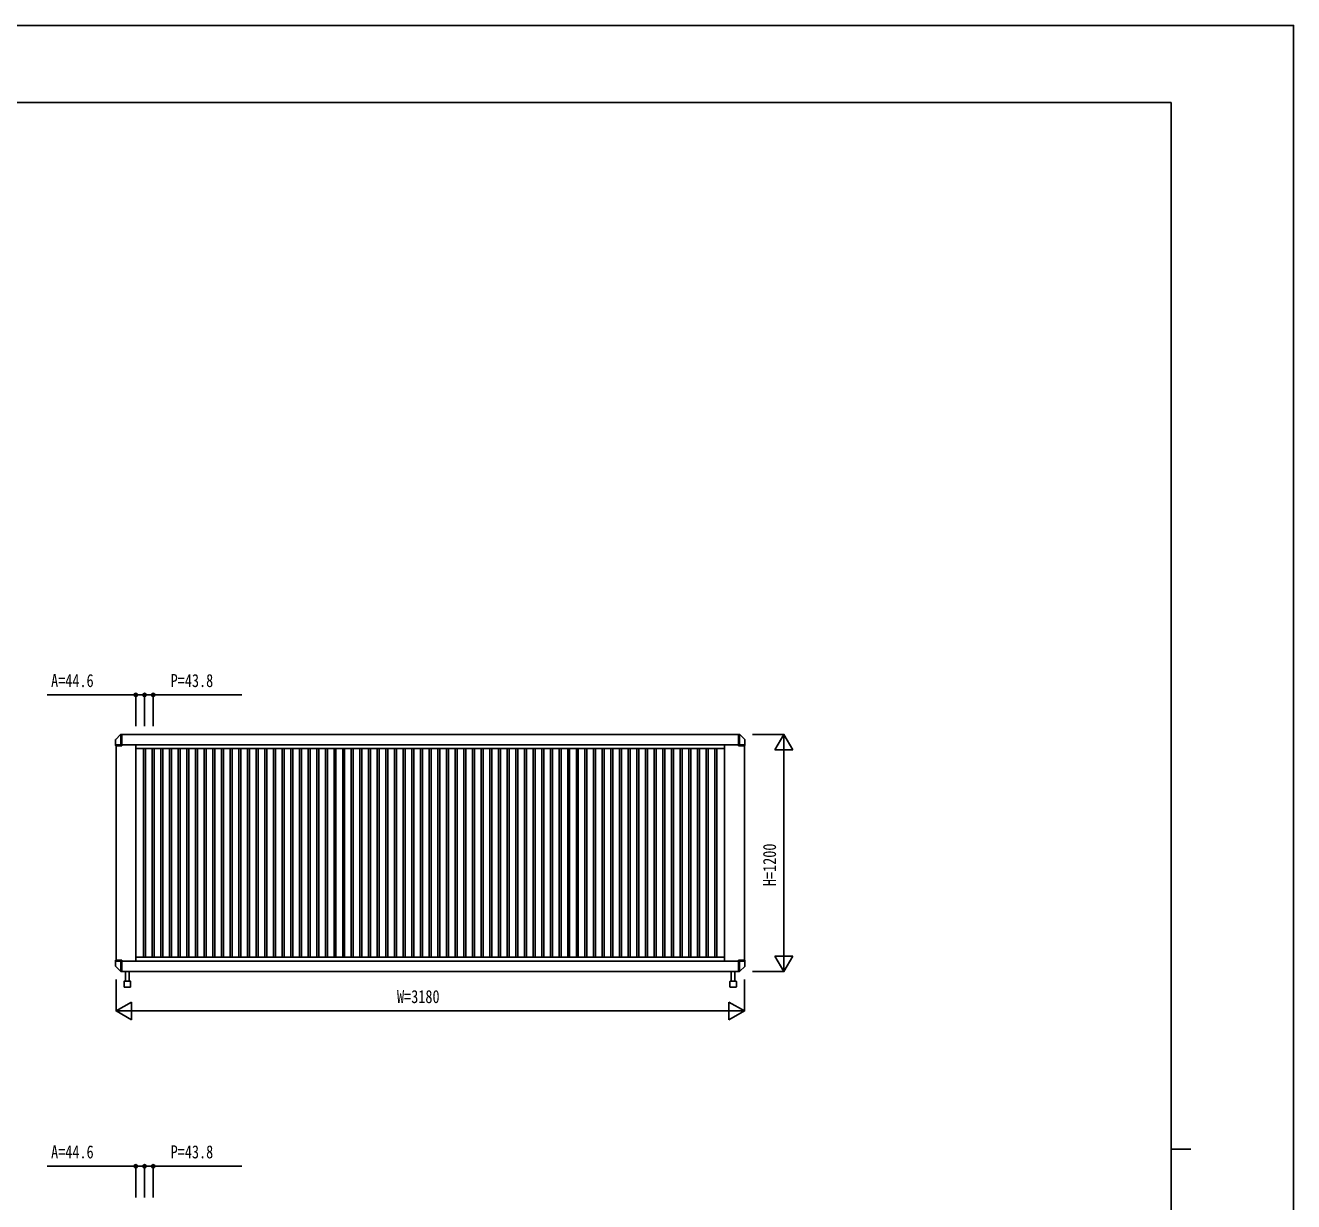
# Model space of a CAD drawing. Units: millimetres, scale not verified. Extents: x -8410 to 8410, y -5940 to 5940.
# Drawn here: x 1991 to 8410, y -16 to 5940 of the extents above; entities that cross this region are included whole.
import ezdxf
from ezdxf.enums import TextEntityAlignment as Align

# ---------------------------------------------------------------- set-up
doc = ezdxf.new("R2010")
doc.units = ezdxf.units.MM
doc.header["$LTSCALE"] = 30
for name, color, linetype in [('0-2_YKK_A1', 4, 'Continuous'), ('0-3_YKK_D', 6, 'Continuous'), ('0-4_YKK_ZWAK', 7, 'Continuous')]:
    doc.layers.add(name, color=color, linetype=linetype)
doc.styles.add('ＭＳ ゴシック', font='')
doc.styles.get('ＭＳ ゴシック').set_extended_font_data('MS Gothic')

msp = doc.modelspace()

# ---------------------------------------------------------------- linework, layer by layer
at = {"layer": '0-2_YKK_A1'}
for p, q in [((2447.54, 2315.72), (2447.54, 2322.76)), ((2447.54, 2305.58), (2447.54, 2315.72)), ((2473.34, 2349.35), (2448.26, 2324.52)), ((2473.36, 2349.34), (2473.36, 2349.32)), ((2474.32, 2350.05), (2474.32, 2313.5)), ((2479.04, 2350.3), (2474.99, 2350.09)), ((2474.99, 2350.05), (2474.99, 2350.07)), ((2479.04, 2344.37), (2479.04, 2350.3)), ((5601.04, 2350), (2479.04, 2350)), ((2479.04, 2344.37), (2479.04, 2339.67)), ((2479.04, 2313.5), (2479.04, 2339.67)), ((2479.04, 2298), (2479.04, 2313.5)), ((5601.04, 2350.3), (5605.09, 2350.09)), ((5601.04, 2344.37), (5601.04, 2350.3)), ((5601.04, 2344.37), (5601.04, 2339.67)), ((5601.04, 2313.5), (5601.04, 2339.67)), ((5601.04, 2298), (5601.04, 2313.5)), ((5605.09, 2350.05), (5605.09, 2350.07)), ((5605.76, 2350.05), (5605.76, 2313.5)), ((5606.72, 2349.34), (5606.72, 2349.32)), ((5606.74, 2349.35), (5631.82, 2324.52)), ((5632.54, 2315.72), (5632.54, 2322.76)), ((5632.54, 2305.58), (5632.54, 2315.72)), ((2447.54, 2298), (2447.54, 2305.58)), ((2447.54, 2294), (2447.54, 2298)), ((2447.54, 2298), (2473.95, 2298)), ((2449.4, 2293), (2448.54, 2293)), ((2479.04, 2293), (2449.4, 2293)), ((2450.04, 2293), (2450.04, 1207)), ((2474.13, 2298), (2473.95, 2298)), ((2474.13, 2298), (2479.04, 2298)), ((5601.04, 2298), (2479.04, 2298)), ((2479.04, 2294), (2479.04, 2298)), ((2479.04, 2294), (2479.04, 2293)), ((2550.04, 2298), (2550.04, 1201)), ((2550.04, 2278), (5530.04, 2278)), ((2589.64, 2278), (2589.64, 1222)), ((2599.64, 1222), (2599.64, 2278)), ((2633.44, 2278), (2633.44, 1222)), ((2643.44, 1222), (2643.44, 2278)), ((2677.24, 2278), (2677.24, 1222)), ((2687.24, 1222), (2687.24, 2278)), ((2721.04, 2278), (2721.04, 1222)), ((2731.04, 1222), (2731.04, 2278)), ((2764.84, 2278), (2764.84, 1222)), ((2774.84, 1222), (2774.84, 2278)), ((2808.64, 2278), (2808.64, 1222)), ((2818.64, 1222), (2818.64, 2278)), ((2852.44, 2278), (2852.44, 1222)), ((2862.44, 1222), (2862.44, 2278)), ((2896.24, 2278), (2896.24, 1222)), ((2906.24, 1222), (2906.24, 2278)), ((2940.04, 2278), (2940.04, 1222)), ((2950.04, 1222), (2950.04, 2278)), ((2983.84, 2278), (2983.84, 1222)), ((2993.84, 1222), (2993.84, 2278)), ((3027.64, 2278), (3027.64, 1222)), ((3037.64, 1222), (3037.64, 2278)), ((3071.44, 2278), (3071.44, 1222)), ((3081.44, 1222), (3081.44, 2278)), ((3115.24, 2278), (3115.24, 1222)), ((3125.24, 1222), (3125.24, 2278)), ((3159.04, 2278), (3159.04, 1222)), ((3169.04, 1222), (3169.04, 2278)), ((3202.84, 2278), (3202.84, 1222)), ((3212.84, 1222), (3212.84, 2278)), ((3246.64, 2278), (3246.64, 1222)), ((3256.64, 1222), (3256.64, 2278)), ((3290.44, 2278), (3290.44, 1222)), ((3300.44, 1222), (3300.44, 2278)), ((3334.24, 2278), (3334.24, 1222)), ((3344.24, 1222), (3344.24, 2278)), ((3378.04, 2278), (3378.04, 1222)), ((3388.04, 1222), (3388.04, 2278)), ((3421.84, 2278), (3421.84, 1222)), ((3431.84, 1222), (3431.84, 2278)), ((3465.64, 2278), (3465.64, 1222)), ((3475.64, 1222), (3475.64, 2278)), ((3509.44, 2278), (3509.44, 1222)), ((3519.44, 1222), (3519.44, 2278)), ((3553.24, 2278), (3553.24, 1222)), ((3563.24, 1222), (3563.24, 2278)), ((3597.04, 2278), (3597.04, 1222)), ((3607.04, 1222), (3607.04, 2278)), ((3640.84, 2278), (3640.84, 1222)), ((3650.84, 1222), (3650.84, 2278)), ((3684.64, 2278), (3684.64, 1222)), ((3694.64, 1222), (3694.64, 2278)), ((3728.44, 2278), (3728.44, 1222)), ((3738.44, 1222), (3738.44, 2278)), ((3772.24, 2278), (3772.24, 1222)), ((3782.24, 1222), (3782.24, 2278)), ((3816.04, 2278), (3816.04, 1222)), ((3826.04, 1222), (3826.04, 2278)), ((3859.84, 2278), (3859.84, 1222)), ((3869.84, 1222), (3869.84, 2278)), ((3903.64, 2278), (3903.64, 1222)), ((3913.64, 1222), (3913.64, 2278)), ((3947.44, 2278), (3947.44, 1222)), ((3957.44, 1222), (3957.44, 2278)), ((3991.24, 2278), (3991.24, 1222)), ((4001.24, 1222), (4001.24, 2278)), ((4035.04, 2278), (4035.04, 1222)), ((4045.04, 1222), (4045.04, 2278)), ((4078.84, 2278), (4078.84, 1222)), ((4088.84, 1222), (4088.84, 2278)), ((4122.64, 2278), (4122.64, 1222)), ((4132.64, 1222), (4132.64, 2278)), ((4166.44, 2278), (4166.44, 1222)), ((4176.44, 1222), (4176.44, 2278)), ((4210.24, 2278), (4210.24, 1222)), ((4220.24, 1222), (4220.24, 2278)), ((4254.04, 2278), (4254.04, 1222)), ((4264.04, 1222), (4264.04, 2278)), ((4297.84, 2278), (4297.84, 1222)), ((4307.84, 1222), (4307.84, 2278)), ((4341.64, 2278), (4341.64, 1222)), ((4351.64, 1222), (4351.64, 2278)), ((4385.44, 2278), (4385.44, 1222)), ((4395.44, 1222), (4395.44, 2278)), ((4429.24, 2278), (4429.24, 1222)), ((4439.24, 1222), (4439.24, 2278)), ((4473.04, 2278), (4473.04, 1222)), ((4483.04, 1222), (4483.04, 2278)), ((4516.84, 2278), (4516.84, 1222)), ((4526.84, 1222), (4526.84, 2278)), ((4560.64, 2278), (4560.64, 1222)), ((4570.64, 1222), (4570.64, 2278)), ((4604.44, 2278), (4604.44, 1222)), ((4614.44, 1222), (4614.44, 2278)), ((4648.24, 2278), (4648.24, 1222)), ((4658.24, 1222), (4658.24, 2278)), ((4692.04, 2278), (4692.04, 1222)), ((4702.04, 1222), (4702.04, 2278)), ((4735.84, 2278), (4735.84, 1222)), ((4745.84, 1222), (4745.84, 2278)), ((4779.64, 2278), (4779.64, 1222)), ((4789.64, 1222), (4789.64, 2278)), ((4823.44, 2278), (4823.44, 1222)), ((4833.44, 1222), (4833.44, 2278)), ((4867.24, 2278), (4867.24, 1222)), ((4877.24, 1222), (4877.24, 2278)), ((4911.04, 2278), (4911.04, 1222)), ((4921.04, 1222), (4921.04, 2278)), ((4954.84, 2278), (4954.84, 1222)), ((4964.84, 1222), (4964.84, 2278)), ((4998.64, 2278), (4998.64, 1222)), ((5008.64, 1222), (5008.64, 2278)), ((5042.44, 2278), (5042.44, 1222)), ((5052.44, 1222), (5052.44, 2278)), ((5086.24, 2278), (5086.24, 1222)), ((5096.24, 1222), (5096.24, 2278)), ((5130.04, 2278), (5130.04, 1222)), ((5140.04, 1222), (5140.04, 2278)), ((5173.84, 2278), (5173.84, 1222)), ((5183.84, 1222), (5183.84, 2278)), ((5217.64, 2278), (5217.64, 1222)), ((5227.64, 1222), (5227.64, 2278)), ((5261.44, 2278), (5261.44, 1222)), ((5271.44, 1222), (5271.44, 2278)), ((5305.24, 2278), (5305.24, 1222)), ((5315.24, 1222), (5315.24, 2278)), ((5349.04, 2278), (5349.04, 1222)), ((5359.04, 1222), (5359.04, 2278)), ((5392.84, 2278), (5392.84, 1222)), ((5402.84, 1222), (5402.84, 2278)), ((5436.64, 2278), (5436.64, 1222)), ((5446.64, 1222), (5446.64, 2278)), ((5480.44, 2278), (5480.44, 1222)), ((5490.44, 1222), (5490.44, 2278)), ((5530.04, 2298), (5530.04, 1202)), ((5601.04, 2294), (5601.04, 2298)), ((5605.95, 2298), (5601.04, 2298)), ((5601.04, 2294), (5601.04, 2293)), ((5601.04, 2293), (5630.68, 2293)), ((5605.95, 2298), (5606.13, 2298)), ((5632.54, 2298), (5606.13, 2298)), ((5630.04, 2293), (5630.04, 1207)), ((5630.68, 2293), (5631.54, 2293)), ((5632.54, 2298), (5632.54, 2305.58)), ((5632.54, 2294), (5632.54, 2298)), ((2550.04, 1222), (5530.04, 1222)), ((2447.54, 1206), (2447.54, 1202)), ((2447.54, 1202), (2447.54, 1194.42)), ((2447.54, 1202), (2473.95, 1202)), ((2447.54, 1194.42), (2447.54, 1184.28)), ((2447.54, 1184.28), (2447.54, 1177.24)), ((2473.34, 1150.65), (2448.26, 1175.48)), ((2449.4, 1207), (2448.54, 1207)), ((2479.04, 1207), (2449.4, 1207)), ((2474.13, 1202), (2473.95, 1202)), ((2474.13, 1202), (2479.04, 1202)), ((2474.32, 1149.95), (2474.32, 1186.5)), ((2479.04, 1206), (2479.04, 1207)), ((2479.04, 1206), (2479.04, 1202)), ((5601.04, 1202), (2479.04, 1202)), ((2479.04, 1202), (2479.04, 1186.5)), ((2479.04, 1186.5), (2479.04, 1160.33)), ((2479.04, 1155.63), (2479.04, 1160.33)), ((2479.04, 1155.63), (2479.04, 1149.7)), ((5601.04, 1207), (5630.68, 1207)), ((5601.04, 1206), (5601.04, 1207)), ((5601.04, 1206), (5601.04, 1202)), ((5601.04, 1202), (5601.04, 1186.5)), ((5605.95, 1202), (5601.04, 1202)), ((5601.04, 1186.5), (5601.04, 1160.33)), ((5601.04, 1155.63), (5601.04, 1160.33)), ((5601.04, 1155.63), (5601.04, 1149.7)), ((5605.76, 1149.95), (5605.76, 1186.5)), ((5605.95, 1202), (5606.13, 1202)), ((5632.54, 1202), (5606.13, 1202)), ((5606.74, 1150.65), (5631.82, 1175.48)), ((5630.68, 1207), (5631.54, 1207)), ((5632.54, 1206), (5632.54, 1202)), ((5632.54, 1202), (5632.54, 1194.42)), ((5632.54, 1194.42), (5632.54, 1184.28)), ((5632.54, 1184.28), (5632.54, 1177.24)), ((2473.36, 1150.66), (2473.36, 1150.68)), ((2474.99, 1149.95), (2474.99, 1149.93)), ((2479.04, 1149.7), (2474.99, 1149.91)), ((5601.04, 1150), (2479.04, 1150)), ((2490.49, 1099), (2490.49, 1074)), ((2522.59, 1100), (2491.49, 1100)), ((2497.54, 1150), (2497.54, 1100)), ((2516.54, 1100), (2516.54, 1150)), ((2523.59, 1099), (2523.59, 1074)), ((5556.49, 1099), (5556.49, 1074)), ((5557.49, 1100), (5588.59, 1100)), ((5563.54, 1100), (5563.54, 1150)), ((5582.54, 1150), (5582.54, 1100)), ((5589.59, 1099), (5589.59, 1074)), ((5601.04, 1149.7), (5605.09, 1149.91)), ((5605.09, 1149.95), (5605.09, 1149.93)), ((5606.72, 1150.66), (5606.72, 1150.68)), ((2494.49, 1070), (2519.59, 1070)), ((5585.59, 1070), (5560.49, 1070))]:
    msp.add_line(p, q, dxfattribs=at)
for points in [[(2474.32, 2313.4), (2474.31, 2312.64), (2474.27, 2309.06), (2474.23, 2305.52), (2474.2, 2303.22), (2474.17, 2300.97), (2474.14, 2298.62), (2474.13, 2298)], [(5605.76, 2313.4), (5605.77, 2312.64), (5605.81, 2309.06), (5605.85, 2305.52), (5605.88, 2303.22), (5605.91, 2300.97), (5605.94, 2298.62), (5605.95, 2298)], [(2474.32, 1186.6), (2474.31, 1187.36), (2474.27, 1190.94), (2474.23, 1194.48), (2474.2, 1196.78), (2474.17, 1199.03), (2474.14, 1201.38), (2474.13, 1202)], [(5605.76, 1186.6), (5605.77, 1187.36), (5605.81, 1190.94), (5605.85, 1194.48), (5605.88, 1196.78), (5605.91, 1199.03), (5605.94, 1201.38), (5605.95, 1202)]]:
    msp.add_lwpolyline(points, dxfattribs=at)
for centre, radius, start, end in [((2450.04, 2322.76), 2.5, 135.33594, 180), ((2475.12, 2347.59), 2.5, 93.12962, 135.58389), ((5604.96, 2347.59), 2.5, 44.41611, 86.87038), ((5630.04, 2322.76), 2.5, 0, 44.66406), ((2448.54, 2294), 1, 180, 270), ((5631.54, 2294), 1, 270, 0), ((2448.54, 1206), 1, 90, 180), ((2450.04, 1177.24), 2.5, 180, 224.66406), ((5631.54, 1206), 1, 0, 90), ((5630.04, 1177.24), 2.5, 315.33594, 0), ((2475.12, 1152.41), 2.5, 224.41611, 266.87038), ((2491.49, 1099), 1, 90, 180), ((2522.59, 1099), 1, 0, 90), ((5557.49, 1099), 1, 90, 180), ((5588.59, 1099), 1, 0, 90), ((5604.96, 1152.41), 2.5, 273.12962, 315.58389), ((2494.49, 1074), 4, 180, 270), ((2519.59, 1074), 4, 270, 0), ((5560.49, 1074), 4, 180, 270), ((5585.59, 1074), 4, 270, 0)]:
    msp.add_arc(centre, radius, start, end, dxfattribs=at)
at = {"layer": '0-3_YKK_D'}
for p, q in [((2550.04, 2391), (2550.04, 2551)), ((2594.64, 2391), (2594.64, 2551)), ((2594.64, 2391), (2594.64, 2551)), ((2638.44, 2391), (2638.44, 2551)), ((5671.04, 2350), (5831.04, 2350)), ((5830.04, 2350), (5785.04, 2272.06)), ((5830.04, 2350), (5875.04, 2272.06)), ((5830.04, 2350), (5830.04, 2194.12)), ((5785.04, 2272.06), (5875.04, 2272.06)), ((5830.04, 1240), (5830.04, 2260)), ((5830.04, 1150), (5830.04, 1305.88)), ((5830.04, 1150), (5785.04, 1227.94)), ((5875.04, 1227.94), (5785.04, 1227.94)), ((5830.04, 1150), (5875.04, 1227.94)), ((2450.04, 1109), (2450.04, 949)), ((5630.04, 1109), (5630.04, 949)), ((5671.04, 1150), (5831.04, 1150)), ((2450.04, 950), (2527.98, 995)), ((2527.98, 905), (2527.98, 995)), ((5630.04, 950), (5552.1, 995)), ((5552.1, 995), (5552.1, 905)), ((2450.04, 950), (2527.98, 905)), ((2450.04, 950), (2605.92, 950)), ((2540.04, 950), (5540.04, 950)), ((5630.04, 950), (5474.16, 950)), ((5630.04, 950), (5552.1, 905)), ((2550.04, 4.79), (2550.04, 164.79)), ((2594.64, 4.79), (2594.64, 164.79)), ((2594.64, 4.79), (2594.64, 164.79)), ((2638.44, 4.79), (2638.44, 164.79))]:
    msp.add_line(p, q, dxfattribs=at)
for points in [[(2594.64, 2550), (2550.04, 2550), (2101.24, 2550)], [(2594.64, 2550), (2638.44, 2550), (3087.24, 2550)], [(2594.64, 163.79), (2550.04, 163.79), (2101.24, 163.79)], [(2594.64, 163.79), (2638.44, 163.79), (3087.24, 163.79)]]:
    msp.add_lwpolyline(points, dxfattribs=at)
for centre in [(2550.04, 2550), (2594.64, 2550), (2594.64, 2550), (2638.44, 2550), (2550.04, 163.79), (2594.64, 163.79), (2594.64, 163.79), (2638.44, 163.79)]:
    msp.add_circle(centre, 8.5, dxfattribs=at)
at = {"layer": '0-4_YKK_ZWAK'}
for p, q in [((7790.04, 5550), (-7809.96, 5550)), ((7790.04, 5550), (7790.04, -5050)), ((7790.04, 250), (7890.04, 250))]:
    msp.add_line(p, q, dxfattribs=at)
msp.add_lwpolyline([(-8410, -5940), (8410, -5940), (8410, 5940), (-8410, 5940)], close=True, dxfattribs=at)

# ---------------------------------------------------------------- texts
at = {"layer": '0-3_YKK_D', "style": 'ＭＳ ゴシック', "width": 0.8}
for s, p in [('A=44.6', (2121.24, 2570)), ('P=43.8', (2726.44, 2570)), ('W=3180', (3872.04, 970)), ('A=44.6', (2121.24, 183.79)), ('P=43.8', (2726.44, 183.79))]:
    msp.add_text(s, height=65.98, dxfattribs=at).set_placement(p, align=Align.BOTTOM_LEFT)
msp.add_text('H=1200', height=65.98, rotation=90, dxfattribs=at).set_placement((5810.04, 1582), align=Align.BOTTOM_LEFT)

doc.saveas('drawing.dxf')
